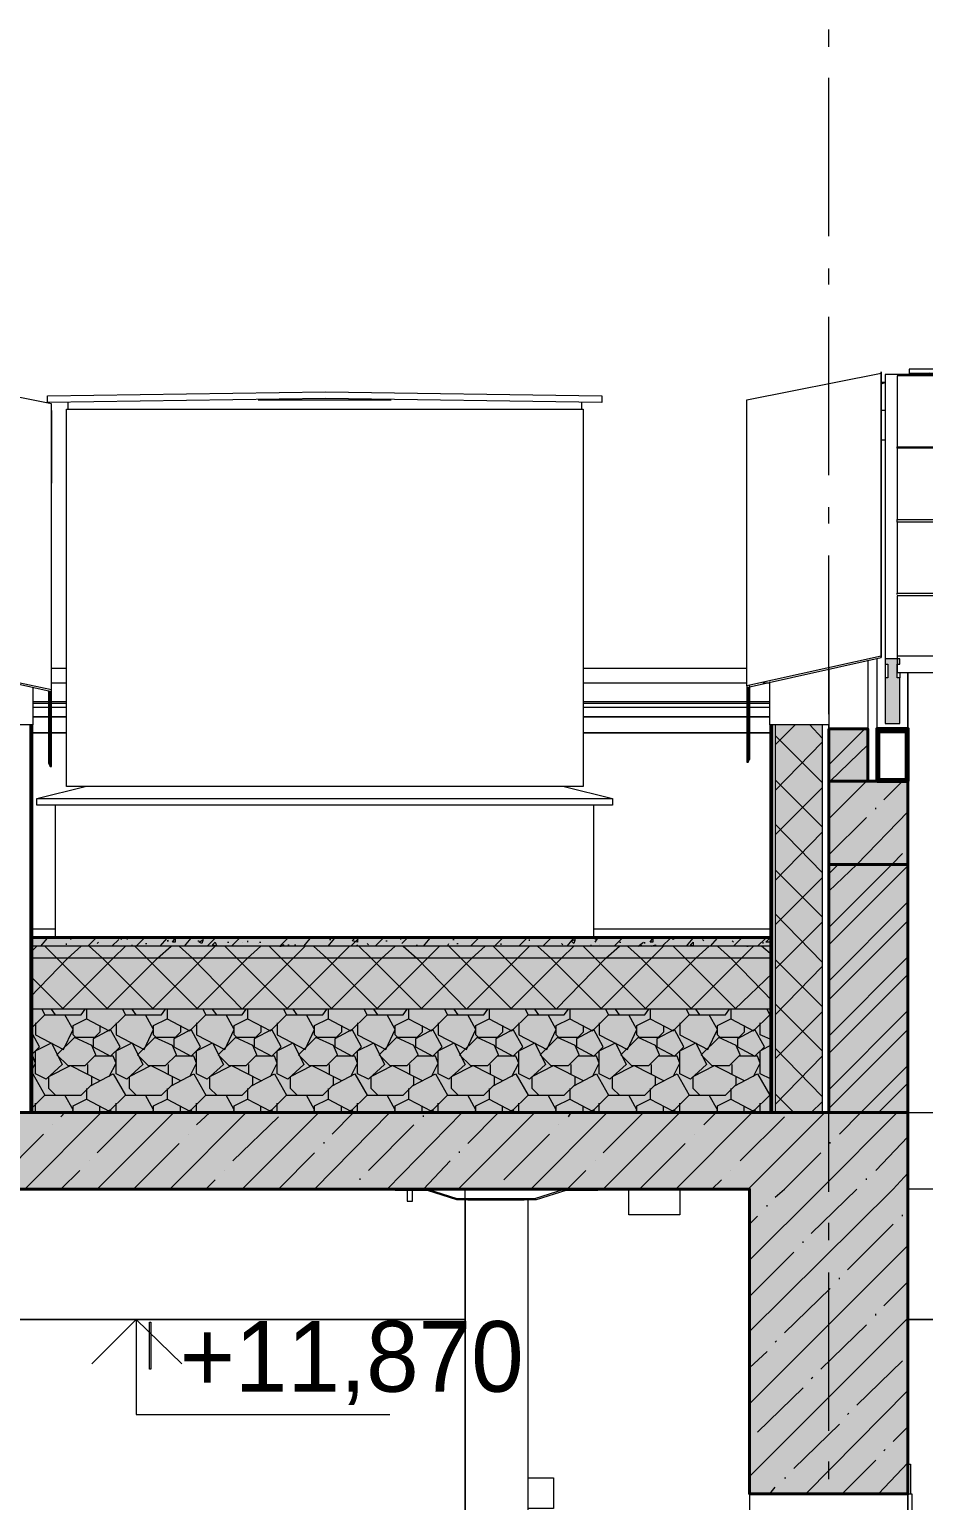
# Model space of a CAD drawing. Header units: millimetres. Extents: x -135211 to 49383, y -8033 to 228499.
# Drawn here: x -85668 to -82848, y 59952 to 64591 of the extents above; entities that cross this region are included whole.
import ezdxf

# ---------------------------------------------------------------- set-up
doc = ezdxf.new("R2010")
doc.units = ezdxf.units.MM
doc.layers.add('PDF _Геометрия', color=7, linetype='Continuous', true_color=0x1d1d1d)
doc.layers.add('PDF _Сплошная заливка', color=7, linetype='Continuous', true_color=0xffffff)
doc.layers.add('PDF _Текст', color=7, linetype='Continuous')

msp = doc.modelspace()

# ---------------------------------------------------------------- hatches: boundary and pattern name
at = {"layer": 'PDF _Сплошная заливка', "transparency": 33554559}
msp.add_hatch(color=7, dxfattribs=at).paths.add_polyline_path([(-82923, 62546.7), (-82931.5, 62546.7), (-82931.5, 62589.1), (-82923, 62589.1), (-82923, 62606), (-82969.6, 62606), (-82969.6, 62589.1), (-82961.1, 62589.1), (-82961.1, 62546.7), (-82969.6, 62546.7), (-82969.6, 62402.8), (-82923, 62402.8)])
h = msp.add_hatch(color=256, dxfattribs=at)
h.paths.add_polyline_path([(-102920, 61742.4), (-103025.8, 61746.7), (-103135.9, 61746.7), (-103135.9, 61725.5), (-103038.5, 61725.5), (-102945.4, 61721.3), (-102848.1, 61717), (-102754.9, 61712.8), (-102657.6, 61708.6), (-102564.4, 61704.3), (-90026.1, 61700.1), (-90026.1, 61725.5), (-102598.3, 61729.7), (-102810, 61738.2)])
h.paths.add_polyline_path([(-83325.1, 61700.1), (-83325.1, 61725.5), (-85666, 61725.5), (-85666, 61700.1)])
h.paths.add_polyline_path([(-78033.8, 61725.5), (-77805.2, 61725.5), (-77805.2, 61746.7), (-78093.1, 61746.7), (-78385.1, 61742.4), (-78673, 61738.2), (-78965.1, 61734), (-78965.1, 61708.6)])
h = msp.add_hatch(color=256, dxfattribs=at)
h.paths.add_polyline_path([(-102598.3, 61704.3), (-103042.8, 61725.5), (-103135.9, 61725.5), (-103135.9, 61683.2), (-103025.8, 61683.2), (-102920, 61679), (-102810, 61674.7), (-102598.3, 61666.3), (-90026.1, 61662), (-90026.1, 61700.1)])
h.paths.add_polyline_path([(-83325.1, 61662), (-83325.1, 61700.1), (-85666, 61700.1), (-85666, 61662)])
h.paths.add_polyline_path([(-78033.8, 61683.2), (-77805.2, 61683.2), (-77805.2, 61725.5), (-78033.8, 61725.5), (-78965.1, 61708.6), (-78965.1, 61666.3)])
h = msp.add_hatch(color=256, dxfattribs=at)
h.paths.add_polyline_path([(-102920, 61679), (-103025.8, 61683.2), (-103135.9, 61683.2), (-103135.9, 61522.3), (-103025.8, 61522.3), (-102920, 61518.1), (-102810, 61513.9), (-102598.3, 61505.4), (-90026.1, 61501.2), (-90026.1, 61662), (-102598.3, 61666.3), (-102810, 61674.7)])
h.paths.add_polyline_path([(-83325.1, 61501.2), (-83325.1, 61662), (-85666, 61662), (-85666, 61501.2)])
h.paths.add_polyline_path([(-78093.1, 61522.3), (-77805.2, 61522.3), (-77805.2, 61683.2), (-78033.8, 61683.2), (-78965.1, 61666.3), (-78965.1, 61509.6), (-78673, 61513.9), (-78385.1, 61518.1)])
h = msp.add_hatch(color=256, dxfattribs=at)
h.paths.add_polyline_path([(-90026.1, 61175.2), (-90026.1, 61501.2), (-102598.3, 61505.4), (-102810, 61513.9), (-102920, 61518.1), (-103025.8, 61522.3), (-103135.9, 61522.3), (-103135.9, 61175.2)])
h.paths.add_polyline_path([(-83325.1, 61175.2), (-83325.1, 61501.2), (-85666, 61501.2), (-85666, 61175.2)])
h.paths.add_polyline_path([(-78965.1, 61509.6), (-78965.1, 61175.2), (-77805.2, 61175.2), (-77805.2, 61522.3), (-78093.1, 61522.3), (-78385.1, 61518.1), (-78673, 61513.9)])
h = msp.add_hatch(color=256, dxfattribs=at)
h.paths.add_polyline_path([(-89594.3, 60933.9), (-89594.3, 61174.9), (-103546, 61174.9), (-103546, 60933.9)])
h.paths.add_polyline_path([(146.8, 60933.9), (146.8, 61174.9), (-22999.7, 61174.9), (-22999.7, 60933.9)])
h.paths.add_polyline_path([(-23351, 60933.9), (-23351, 61174.9), (-26352.2, 61174.9), (-26352.2, 60933.9)])
h.paths.add_polyline_path([(-26398.8, 60933.9), (-26398.8, 61174.9), (-44097.3, 61174.9), (-44097.3, 60933.9)])
h.paths.add_polyline_path([(-45350.3, 60933.9), (-45350.3, 61174.9), (-51128.4, 61174.9), (-51128.4, 60933.9)])
h.paths.add_polyline_path([(-77398.8, 60933.9), (-77398.8, 61174.9), (-79396.8, 61174.9), (-79396.8, 60933.9)])
h.paths.add_polyline_path([(-82897.6, 60933.9), (-82897.6, 61174.9), (-86097.8, 61174.9), (-86097.8, 60933.9)])

# ---------------------------------------------------------------- linework, layer by layer
at = {"layer": 'PDF _Геометрия', "color": 7, "lineweight": 9}
for points in [[(-83147.3, 64536.3), (-83147.3, 64591.3)], [(-83147.3, 63939.4), (-83147.3, 64438.9)], [(-83147.3, 63787), (-83147.3, 63837.8)], [(-83147.3, 63185.9), (-83147.3, 63685.4)], [(-82893.4, 63507.6), (-81022.3, 63507.6), (-81022.3, 63545.7), (-79498.4, 63545.7), (-79392.6, 63545.7), (-79392.6, 63503.4)], [(-81022.3, 63520.3), (-82893.4, 63520.3), (-82893.4, 63507.6), (-82893.4, 63503.4)], [(-85598.3, 62508.6), (-85598.3, 63410.3), (-86021.6, 63494.9), (-86021.6, 62809.2), (-86021.6, 63494.9)], [(-83405.6, 62521.3), (-83405.6, 63423), (-82982.3, 63507.6), (-82982.3, 62809.2), (-82982.3, 63507.6), (-82982.3, 62614.5)], [(-82982.3, 63511.9), (-82982.3, 63511.9)], [(-79320.7, 63482.2), (-79320.7, 63490.7), (-79320.7, 63503.4), (-80247.7, 63503.4), (-81145.1, 63503.4), (-82046.7, 63503.4), (-82923, 63503.4), (-82969.6, 63503.4), (-82969.6, 63266.4), (-82969.6, 63033.5), (-82969.6, 62800.7), (-82969.6, 62606)], [(-84946.4, 63423), (-84527.3, 63423)], [(-82969.6, 63448.4), (-82969.6, 63211.3), (-82969.6, 62978.5), (-82969.6, 62745.7), (-82969.6, 62546.7)], [(-85547.5, 63414.5), (-85547.5, 63393.3)], [(-83926.2, 63393.3), (-83926.2, 63414.5)], [(-82969.6, 63389.1), (-82982.3, 63389.1)], [(-82969.6, 63296), (-82982.3, 63296)], [(-82931.5, 63270.6), (-82931.5, 63274.8)], [(-83147.3, 63033.5), (-83147.3, 63084.3)], [(-82931.5, 63037.8), (-82931.5, 63046.2)], [(-83147.3, 62432.4), (-83147.3, 62931.9)], [(-82931.5, 62809.2), (-82931.5, 62813.4)], [(-82063.7, 62614.5), (-82931.5, 62614.5), (-82931.5, 62563.7), (-82063.7, 62563.7), (-82063.7, 62614.5), (-82063.7, 62804.9), (-82931.5, 62804.9), (-82931.5, 62614.5)], [(-83024.6, 62601.8), (-83024.6, 62385.9)], [(-82995, 62385.9), (-82995, 62606)], [(-82982.3, 62610.2), (-82982.3, 62614.5), (-82982.3, 62610.2)], [(-82982.3, 62614.5), (-82982.3, 62614.5)], [(-82961.1, 62589.1), (-82961.1, 62546.7)], [(-85551.7, 62576.4), (-85598.3, 62576.4)], [(-83405.6, 62576.4), (-83922, 62576.4)], [(-83147.3, 62576.4), (-83147.3, 62398.6), (-83147.3, 62385.9)], [(-82923, 62563.7), (-82923, 62546.7)], [(-82897.6, 62220.8), (-82897.6, 62563.7), (-82897.6, 61175.2), (-79396.8, 61175.2), (-79396.8, 62563.7), (-79396.8, 61958.3)], [(-82897.6, 62385.9), (-82897.6, 62563.7), (-82897.6, 61958.3)], [(-85657.6, 62517.1), (-85657.6, 62398.6)], [(-85606.8, 62275.8), (-85606.8, 62504.4)], [(-85602.5, 62267.3), (-85602.5, 62271.6), (-85602.5, 62504.4), (-85602.5, 62271.6)], [(-85551.7, 62529.8), (-85598.3, 62529.8)], [(-83405.6, 62529.8), (-83922, 62529.8)], [(-83397.1, 62521.3), (-83397.1, 62288.5)], [(-83333.6, 62529.8), (-83354.8, 62529.8)], [(-83333.6, 62398.6), (-83333.6, 62534)], [(-85606.8, 62470.5), (-85657.6, 62470.5)], [(-85657.6, 62466.3), (-85606.8, 62466.3)], [(-85657.6, 62453.6), (-85606.8, 62453.6)], [(-85551.7, 62470.5), (-85598.3, 62470.5)], [(-85598.3, 62466.3), (-85551.7, 62466.3)], [(-85598.3, 62453.6), (-85551.7, 62453.6)], [(-83405.6, 62470.5), (-83922, 62470.5)], [(-83922, 62466.3), (-83405.6, 62466.3)], [(-83922, 62453.6), (-83405.6, 62453.6)], [(-83333.6, 62470.5), (-83397.1, 62470.5)], [(-83397.1, 62466.3), (-83333.6, 62466.3)], [(-83397.1, 62453.6), (-83333.6, 62453.6)], [(-85666, 61175.2), (-85666, 62398.6)], [(-85661.8, 61175.2), (-85661.8, 62398.6)], [(-83329.4, 62398.6), (-83329.4, 61175.2)], [(-83325.1, 62398.6), (-83325.1, 61175.2)], [(-83316.7, 62398.6), (-83316.7, 61175.2)], [(-83168.5, 62398.6), (-83168.5, 61175.2)], [(-82990.7, 62225), (-82990.7, 62377.4)], [(-82901.8, 62377.4), (-82901.8, 62225)], [(-83147.3, 62280), (-83147.3, 62330.8)], [(-83401.3, 62284.3), (-83401.3, 62280)], [(-83981.3, 62203.9), (-83828.9, 62165.8), (-83828.9, 62144.6), (-85644.9, 62144.6), (-85644.9, 62165.8), (-85492.5, 62203.9)], [(-83147.3, 61679), (-83147.3, 62178.5)], [(-85644.9, 62165.8), (-83828.9, 62165.8)], [(-85585.6, 61729.7), (-85585.6, 62144.6)], [(-83888.1, 61729.7), (-83888.1, 62144.6)], [(-85657.6, 61755.1), (-85585.6, 61755.1)], [(-83888.1, 61755.1), (-83333.6, 61755.1)], [(-83147.3, 61526.6), (-83147.3, 61577.4)], [(-83147.3, 60925.5), (-83147.3, 61425)], [(-82880.7, 61175.2), (-82313.4, 61175.2), (-79396.8, 61175.2)], [(-84514.6, 60933.9), (-85746.5, 60933.9)], [(-83397.1, 60933.9), (-83617.2, 60933.9), (-83617.2, 60853.5), (-83778.1, 60853.5), (-83778.1, 60933.9), (-83875.4, 60933.9), (-83875.4, 60929.7), (-83972.8, 60929.7), (-83977, 60929.7), (-84070.2, 60900.1), (-84078.6, 60900.1), (-84315.7, 60900.1), (-84319.9, 60900.1), (-84413, 60929.7), (-84421.5, 60929.7), (-84514.6, 60929.7), (-84514.6, 60933.9), (-84421.5, 60933.9)], [(-84476.5, 60929.7), (-84476.5, 60895.8), (-84472.3, 60895.8), (-84468.1, 60895.8), (-84463.8, 60895.8), (-84459.6, 60895.8), (-84459.6, 60929.7)], [(-84294.5, 60904.3), (-84294.5, 60933.9), (-84421.5, 60933.9), (-84413, 60933.9), (-84319.9, 60904.3), (-84315.7, 60904.3), (-84078.6, 60904.3), (-84074.4, 60904.3), (-83981.3, 60933.9), (-83972.8, 60933.9)], [(-84294.5, 60933.9), (-84095.6, 60933.9), (-83972.8, 60933.9), (-83875.4, 60933.9)], [(-83617.2, 60933.9), (-83778.1, 60933.9)], [(-82846.8, 57056.4), (-82846.8, 59380.4), (-82846.8, 59778.3), (-82846.8, 59854.5), (-82889.1, 59854.5), (-78097.3, 59854.5), (-78097.3, 60523.3), (-82897.6, 60523.3), (-78097.3, 60523.3), (-78097.3, 60933.9)], [(-84286, 60900.1), (-84108.3, 60900.1)], [(-84095.6, 52857.2), (-84095.6, 60900.1)], [(-83147.3, 60773.1), (-83147.3, 60828.1)], [(-83147.3, 60172), (-83147.3, 60671.5)], [(-85746.5, 60523.3), (-84294.5, 60523.3), (-87596.3, 60523.3), (-87596.3, 59854.5), (-84294.5, 59854.5), (-84294.5, 57056.4), (-87579.4, 57056.4)], [(-85479.8, 60523.3), (-85179.2, 60523.3)], [(-85069.2, 60523.3), (-85390.9, 60523.3), (-85331.6, 60523.3), (-85331.6, 60222.8), (-84531.6, 60222.8)], [(-82897.6, 60523.3), (-82897.6, 59486.2), (-82897.6, 59363.5)], [(-83147.3, 60019.6), (-83147.3, 60074.6)], [(-82897.6, 59973), (-82897.6, 60066.2), (-82889.1, 60066.2), (-82889.1, 59973)], [(-83397.1, 59973), (-83397.1, 59486.2), (-83397.1, 59363.5)], [(-82897.6, 57115.7), (-82897.6, 57064.9), (-82897.6, 59973), (-82884.9, 59973), (-82884.9, 59892.6), (-82897.6, 59892.6), (-82897.6, 59968.8), (-82897.6, 57115.7), (-82897.6, 59380.4), (-82897.6, 59778.3), (-82897.6, 59846), (-82897.6, 59968.8)]]:
    msp.add_lwpolyline(points, dxfattribs=at)
for points in [[(-82982.3, 62614.5), (-82982.3, 63511.9), (-82982.3, 62614.5), (-83405.6, 62521.3), (-83405.6, 62280), (-83401.3, 62280), (-83397.1, 62288.5), (-83401.3, 62284.3), (-83401.3, 62517.1), (-82982.3, 62610.2)], [(-82969.6, 63478), (-82982.3, 63473.8), (-82969.6, 63478), (-82982.3, 63478)], [(-82931.5, 63274.8), (-82063.7, 63274.8), (-82063.7, 63499.2), (-82931.5, 63499.2)], [(-82923, 63499.2), (-82923, 63503.4)], [(-82829.9, 63507.6), (-82846.8, 63503.4), (-82829.9, 63507.6), (-82859.5, 63503.4)], [(-83862.7, 63414.5), (-84734.7, 63427.2), (-85611, 63414.5), (-85611, 63435.7), (-84734.7, 63448.4), (-83862.7, 63435.7)], [(-85598.3, 63389.1), (-85598.3, 63160.5)], [(-84027.8, 62203.9), (-85551.7, 62203.9), (-85551.7, 63393.3), (-84027.8, 63393.3), (-83922, 63393.3), (-83922, 62203.9)], [(-82931.5, 63046.2), (-82063.7, 63046.2), (-82063.7, 63270.6), (-82931.5, 63270.6)], [(-82931.5, 62813.4), (-82063.7, 62813.4), (-82063.7, 63037.8), (-82931.5, 63037.8)], [(-85598.3, 62508.6), (-86021.6, 62597.5), (-85602.5, 62504.4), (-85602.5, 62271.6), (-85606.8, 62275.8), (-85602.5, 62267.3), (-85598.3, 62267.3)], [(-83401.3, 62517.1), (-83401.3, 62284.3)], [(-85657.6, 62424), (-85606.8, 62424)], [(-85598.3, 62424), (-85551.7, 62424)], [(-83922, 62424), (-83405.6, 62424)], [(-83397.1, 62424), (-83333.6, 62424)], [(-85848, 62398.6), (-85848, 61175.2), (-85826.9, 61175.2), (-85674.5, 61175.2), (-85666, 61175.2), (-85661.8, 61175.2), (-85657.6, 61175.2), (-85657.6, 62398.6), (-85661.8, 62398.6), (-85666, 62398.6), (-85674.5, 62398.6), (-85826.9, 62398.6)], [(-85657.6, 62373.2), (-85606.8, 62373.2)], [(-85598.3, 62373.2), (-85551.7, 62373.2)], [(-83922, 62373.2), (-83405.6, 62373.2)], [(-83397.1, 62373.2), (-83333.6, 62373.2)], [(-83147.3, 61175.2), (-83147.3, 62398.6), (-83168.5, 62398.6), (-83316.7, 62398.6), (-83325.1, 62398.6), (-83329.4, 62398.6), (-83333.6, 62398.6), (-83333.6, 61175.2), (-83329.4, 61175.2), (-83325.1, 61175.2), (-83316.7, 61175.2), (-83168.5, 61175.2)], [(-85666, 61175.2), (-83325.1, 61175.2), (-83325.1, 61501.2), (-83325.1, 61662), (-83325.1, 61700.1), (-83325.1, 61725.5), (-83325.1, 61729.7), (-85666, 61729.7), (-85666, 61725.5), (-85666, 61700.1), (-85666, 61662), (-85666, 61501.2)], [(-79396.8, 61175.2), (-79396.8, 60933.9), (-82897.6, 60933.9), (-82897.6, 61175.2)], [(-84345.3, 55181.2), (-84345.3, 55604.5), (-84396.1, 55604.5), (-84396.1, 55181.2), (-84396.1, 52857.2), (-84345.3, 52857.2), (-84345.3, 55181.2), (-84345.3, 55579.1), (-84345.3, 55655.3), (-84294.5, 55655.3), (-84294.5, 55579.1), (-84294.5, 55181.2), (-84294.5, 52857.2), (-84294.5, 57056.4), (-84286, 57056.4), (-84108.3, 57056.4), (-84095.6, 57056.4), (-84108.3, 57056.4), (-84286, 57056.4), (-84294.5, 57056.4), (-84294.5, 60900.1), (-84294.5, 52857.2), (-84345.3, 52857.2)], [(-85285, 60366.7), (-85289.3, 60366.7), (-85289.3, 60514.9), (-85285, 60514.9)], [(-84015.1, 60023.8), (-84015.1, 59926.5), (-84095.6, 59926.5), (-84095.6, 60023.8)]]:
    msp.add_lwpolyline(points, close=True, dxfattribs=at)
at = {"layer": 'PDF _Геометрия', "color": 7, "lineweight": 20}
for points in [[(-82961.1, 62589.1), (-82961.1, 62546.7), (-82969.6, 62546.7), (-82969.6, 62402.8), (-82923, 62402.8), (-82923, 62546.7), (-82931.5, 62546.7), (-82931.5, 62589.1), (-82923, 62589.1), (-82923, 62606), (-82969.6, 62606), (-82969.6, 62589.1)], [(-85666, 61725.5), (-83325.1, 61725.5)]]:
    msp.add_lwpolyline(points, close=True, dxfattribs=at)
at = {"layer": 'PDF _Геометрия', "lineweight": 9}
for points in [[(-83316.7, 62335.1), (-83253.2, 62398.6)], [(-83168.5, 62216.6), (-83316.7, 62364.7)], [(-83168.5, 62356.2), (-83206.6, 62398.6)], [(-83147.3, 62271.6), (-83033.1, 62385.9)], [(-83316.7, 62191.2), (-83168.5, 62343.5)], [(-83147.3, 62216.6), (-83143.1, 62220.8), (-83024.6, 62335.1)], [(-83168.5, 62076.9), (-83316.7, 62225)], [(-83147.3, 62102.3), (-83028.8, 62220.8), (-83024.6, 62220.8)], [(-82973.8, 62161.5), (-82914.5, 62220.8)], [(-83316.7, 62051.5), (-83168.5, 62199.6)], [(-83147.3, 61873.7), (-83058.5, 61958.3), (-82897.6, 62123.4)], [(-82999.2, 62131.9), (-82999.2, 62136.1)], [(-83168.5, 61932.9), (-83316.7, 62085.3)], [(-83147.3, 61988), (-83028.8, 62106.5)], [(-83316.7, 61907.5), (-83168.5, 62059.9)], [(-83147.3, 61759.4), (-82948.4, 61958.3), (-82914.5, 61992.2)], [(-83168.5, 61793.2), (-83316.7, 61941.4)], [(-83147.3, 61928.7), (-83117.7, 61958.3)], [(-83147.3, 61704.3), (-82897.6, 61954.1)], [(-83316.7, 61767.8), (-83168.5, 61916)], [(-83168.5, 61649.3), (-83316.7, 61801.7)], [(-83147.3, 61590.1), (-82897.6, 61839.8)], [(-83316.7, 61628.2), (-83168.5, 61776.3)], [(-83147.3, 61530.8), (-82897.6, 61780.5)], [(-85632.2, 61700.1), (-85611, 61725.5)], [(-85551.7, 61704.3), (-85551.7, 61708.6)], [(-85539, 61721.3), (-85534.8, 61725.5)], [(-85484, 61700.1), (-85458.6, 61725.5)], [(-85454.4, 61708.6), (-85450.1, 61712.8)], [(-85407.8, 61700.1), (-85386.6, 61721.3)], [(-85382.4, 61725.5), (-85378.2, 61721.3), (-85378.2, 61725.5)], [(-85361.2, 61721.3), (-85357, 61725.5)], [(-85331.6, 61700.1), (-85306.2, 61725.5)], [(-85323.1, 61725.5), (-85323.1, 61725.5)], [(-85302, 61708.6), (-85297.7, 61708.6)], [(-85255.4, 61700.1), (-85234.2, 61725.5)], [(-85230, 61721.3), (-85230, 61721.3)], [(-85179.2, 61700.1), (-85158.1, 61725.5)], [(-85136.9, 61717), (-85132.7, 61717)], [(-85107.3, 61700.1), (-85081.9, 61725.5)], [(-85043.8, 61712.8), (-85039.5, 61712.8)], [(-85031.1, 61700.1), (-85005.7, 61725.5)], [(-84997.2, 61712.8), (-84997.2, 61712.8)], [(-84980.3, 61717), (-84980.3, 61712.8)], [(-84946.4, 61708.6), (-84946.4, 61708.6)], [(-84942.2, 61712.8), (-84937.9, 61712.8)], [(-84866, 61700.1), (-84866, 61704.3), (-84878.7, 61700.1), (-84853.3, 61725.5)], [(-84802.5, 61700.1), (-84781.3, 61725.5)], [(-84726.3, 61700.1), (-84705.1, 61725.5)], [(-84722, 61721.3), (-84717.8, 61721.3)], [(-84654.3, 61700.1), (-84628.9, 61725.5)], [(-84633.2, 61725.5), (-84633.2, 61712.8), (-84650.1, 61717), (-84641.6, 61725.5)], [(-84603.5, 61708.6), (-84599.3, 61704.3)], [(-84578.1, 61700.1), (-84552.7, 61725.5)], [(-84544.3, 61717), (-84540, 61717)], [(-84497.7, 61725.5), (-84497.7, 61721.3)], [(-84493.5, 61708.6), (-84476.5, 61725.5)], [(-84425.7, 61700.1), (-84404.6, 61725.5)], [(-84349.5, 61700.1), (-84345.3, 61708.6)], [(-84332.6, 61721.3), (-84328.4, 61721.3)], [(-84319.9, 61708.6), (-84315.7, 61708.6)], [(-84277.6, 61700.1), (-84252.2, 61725.5)], [(-84273.3, 61717), (-84273.3, 61717)], [(-84209.8, 61725.5), (-84209.8, 61725.5)], [(-84209.8, 61725.5), (-84205.6, 61725.5)], [(-84205.6, 61725.5), (-84205.6, 61725.5)], [(-84201.4, 61700.1), (-84176, 61725.5)], [(-84180.2, 61704.3), (-84180.2, 61708.6)], [(-84125.2, 61700.1), (-84099.8, 61725.5)], [(-84091.3, 61717), (-84091.3, 61721.3)], [(-84049, 61700.1), (-84023.6, 61725.5)], [(-83989.7, 61708.6), (-83985.5, 61704.3)], [(-83972.8, 61700.1), (-83951.6, 61725.5)], [(-83883.9, 61712.8), (-83875.4, 61725.5)], [(-83883.9, 61725.5), (-83883.9, 61721.3)], [(-83824.6, 61700.1), (-83799.2, 61725.5)], [(-83807.7, 61712.8), (-83803.5, 61712.8)], [(-83748.4, 61700.1), (-83731.5, 61712.8)], [(-83727.3, 61708.6), (-83727.3, 61712.8)], [(-83672.2, 61700.1), (-83646.8, 61725.5)], [(-83642.6, 61725.5), (-83638.4, 61721.3), (-83634.1, 61725.5)], [(-83634.1, 61721.3), (-83634.1, 61721.3)], [(-83596.1, 61700.1), (-83574.9, 61725.5)], [(-83545.3, 61721.3), (-83541, 61717)], [(-83519.9, 61700.1), (-83498.7, 61725.5)], [(-83452.1, 61717), (-83447.9, 61712.8)], [(-83447.9, 61700.1), (-83422.5, 61725.5)], [(-83371.7, 61700.1), (-83346.3, 61725.5)], [(-83354.8, 61712.8), (-83354.8, 61708.6)], [(-83329.4, 61725.5), (-83329.4, 61712.8), (-83346.3, 61712.8), (-83333.6, 61725.5)], [(-85666, 61679), (-85644.9, 61700.1)], [(-85666, 61539.3), (-85547.5, 61662), (-85505.2, 61700.1)], [(-85420.5, 61501.2), (-85581.4, 61662), (-85619.5, 61700.1)], [(-85564.4, 61501.2), (-85403.6, 61662), (-85365.5, 61700.1)], [(-85276.6, 61501.2), (-85437.4, 61662), (-85479.8, 61700.1)], [(-85424.7, 61501.2), (-85263.9, 61662), (-85221.6, 61700.1)], [(-85344.3, 61700.1), (-85344.3, 61704.3)], [(-85335.8, 61700.1), (-85335.8, 61700.1)], [(-85136.9, 61501.2), (-85297.7, 61662), (-85335.8, 61700.1)], [(-85280.8, 61501.2), (-85120, 61662), (-85081.9, 61700.1)], [(-85196.2, 61700.1), (-85153.8, 61662), (-84997.2, 61501.2), (-84836.3, 61662), (-84798.2, 61700.1)], [(-85141.1, 61501.2), (-84980.3, 61662), (-84937.9, 61700.1)], [(-85090.3, 61700.1), (-85086.1, 61704.3)], [(-84853.3, 61501.2), (-85014.1, 61662), (-85052.2, 61700.1)], [(-84954.9, 61700.1), (-84954.9, 61700.1)], [(-84954.9, 61700.1), (-84954.9, 61700.1)], [(-84713.6, 61501.2), (-84874.4, 61662), (-84912.5, 61700.1)], [(-84878.7, 61700.1), (-84874.4, 61700.1)], [(-84857.5, 61501.2), (-84696.7, 61662), (-84658.6, 61700.1)], [(-84853.3, 61704.3), (-84849, 61704.3)], [(-84832.1, 61704.3), (-84827.9, 61704.3)], [(-84569.7, 61501.2), (-84730.5, 61662), (-84772.8, 61700.1)], [(-84755.9, 61700.1), (-84755.9, 61700.1)], [(-84717.8, 61501.2), (-84557, 61662), (-84514.6, 61700.1)], [(-84637.4, 61700.1), (-84633.2, 61704.3)], [(-84430, 61501.2), (-84590.8, 61662), (-84628.9, 61700.1)], [(-84573.9, 61501.2), (-84413, 61662), (-84374.9, 61700.1)], [(-84489.2, 61700.1), (-84446.9, 61662), (-84290.3, 61501.2), (-84129.4, 61662), (-84091.3, 61700.1)], [(-84434.2, 61501.2), (-84273.3, 61662), (-84231, 61700.1)], [(-84146.4, 61501.2), (-84307.2, 61662), (-84345.3, 61700.1)], [(-84205.6, 61700.1), (-84167.5, 61662), (-84006.7, 61501.2), (-83850, 61662), (-83807.7, 61700.1)], [(-84150.6, 61501.2), (-83989.7, 61662), (-83951.6, 61700.1)], [(-83862.7, 61501.2), (-84023.6, 61662), (-84065.9, 61700.1)], [(-83723, 61501.2), (-83883.9, 61662), (-83922, 61700.1)], [(-83896.6, 61700.1), (-83896.6, 61704.3)], [(-83871.2, 61704.3), (-83871.2, 61704.3)], [(-83867, 61501.2), (-83706.1, 61662), (-83668, 61700.1)], [(-83579.1, 61501.2), (-83740, 61662), (-83782.3, 61700.1)], [(-83740, 61704.3), (-83735.7, 61700.1)], [(-83727.3, 61501.2), (-83566.4, 61662), (-83524.1, 61700.1)], [(-83706.1, 61700.1), (-83693.4, 61704.3), (-83693.4, 61700.1)], [(-83706.1, 61700.1), (-83706.1, 61700.1)], [(-83439.4, 61501.2), (-83600.3, 61662), (-83638.4, 61700.1)], [(-83583.4, 61501.2), (-83422.5, 61662), (-83384.4, 61700.1)], [(-83325.1, 61526.6), (-83456.4, 61662), (-83498.7, 61700.1)], [(-83447.9, 61700.1), (-83447.9, 61700.1)], [(-83447.9, 61700.1), (-83447.9, 61700.1)], [(-83405.6, 61700.1), (-83401.3, 61700.1)], [(-83363.2, 61700.1), (-83363.2, 61700.1)], [(-83325.1, 61670.5), (-83359, 61700.1)], [(-83147.3, 61416.5), (-82897.6, 61666.3)], [(-83443.7, 61501.2), (-83325.1, 61615.5)], [(-83168.5, 61509.6), (-83316.7, 61657.8)], [(-83316.7, 61484.2), (-83168.5, 61636.6)], [(-85560.2, 61501.2), (-85666, 61607)], [(-83147.3, 61361.5), (-82897.6, 61611.2)], [(-85666, 61298), (-85649.1, 61331.8), (-85657.6, 61353), (-85666, 61353), (-85636.4, 61382.6), (-85666, 61437.7), (-85619.5, 61484.2), (-85505.2, 61484.2), (-85492.5, 61501.2)], [(-85649.1, 61458.8), (-85649.1, 61420.7), (-85560.2, 61374.2), (-85530.6, 61437.7), (-85556, 61484.2)], [(-85619.5, 61484.2), (-85627.9, 61501.2)], [(-85585.6, 61484.2), (-85598.3, 61501.2)], [(-85488.2, 61501.2), (-85488.2, 61471.5), (-85416.3, 61433.4), (-85365.5, 61484.2), (-85251.2, 61484.2), (-85238.5, 61501.2)], [(-85395.1, 61458.8), (-85395.1, 61420.7), (-85306.2, 61374.2), (-85276.6, 61437.7), (-85302, 61484.2)], [(-85365.5, 61484.2), (-85373.9, 61501.2)], [(-85331.6, 61484.2), (-85344.3, 61501.2)], [(-85234.2, 61501.2), (-85234.2, 61471.5), (-85162.3, 61433.4), (-85111.5, 61484.2), (-84997.2, 61484.2), (-84984.5, 61501.2)], [(-85141.1, 61458.8), (-85141.1, 61420.7), (-85052.2, 61374.2), (-85022.6, 61437.7), (-85048, 61484.2)], [(-85111.5, 61484.2), (-85120, 61501.2)], [(-85077.6, 61484.2), (-85090.3, 61501.2)], [(-84980.3, 61501.2), (-84980.3, 61471.5), (-84908.3, 61433.4), (-84857.5, 61484.2), (-84743.2, 61484.2), (-84730.5, 61501.2)], [(-84887.1, 61458.8), (-84887.1, 61420.7), (-84798.2, 61374.2), (-84768.6, 61437.7), (-84794, 61484.2)], [(-84857.5, 61484.2), (-84866, 61501.2)], [(-84823.6, 61484.2), (-84836.3, 61501.2)], [(-84726.3, 61501.2), (-84726.3, 61471.5), (-84654.3, 61433.4), (-84603.5, 61484.2), (-84489.2, 61484.2), (-84476.5, 61501.2)], [(-84633.2, 61458.8), (-84633.2, 61420.7), (-84544.3, 61374.2), (-84514.6, 61437.7), (-84540, 61484.2)], [(-84603.5, 61484.2), (-84612, 61501.2)], [(-84569.7, 61484.2), (-84582.4, 61501.2)], [(-84472.3, 61501.2), (-84472.3, 61471.5), (-84400.3, 61433.4), (-84349.5, 61484.2), (-84235.2, 61484.2), (-84222.5, 61501.2)], [(-84379.2, 61458.8), (-84379.2, 61420.7), (-84290.3, 61374.2), (-84260.6, 61437.7), (-84286, 61484.2)], [(-84349.5, 61484.2), (-84358, 61501.2)], [(-84315.7, 61484.2), (-84328.4, 61501.2)], [(-84218.3, 61501.2), (-84218.3, 61471.5), (-84146.4, 61433.4), (-84095.6, 61484.2), (-83981.3, 61484.2), (-83968.6, 61501.2)], [(-84125.2, 61458.8), (-84125.2, 61420.7), (-84036.3, 61374.2), (-84006.7, 61437.7), (-84032.1, 61484.2)], [(-84095.6, 61484.2), (-84104, 61501.2)], [(-84061.7, 61484.2), (-84074.4, 61501.2)], [(-83964.3, 61501.2), (-83964.3, 61471.5), (-83892.4, 61433.4), (-83841.6, 61484.2), (-83727.3, 61484.2), (-83714.6, 61501.2)], [(-83871.2, 61458.8), (-83871.2, 61420.7), (-83782.3, 61374.2), (-83752.7, 61437.7), (-83778.1, 61484.2)], [(-83841.6, 61484.2), (-83850, 61501.2)], [(-83807.7, 61484.2), (-83820.4, 61501.2)], [(-83710.3, 61501.2), (-83710.3, 61471.5), (-83638.4, 61433.4), (-83587.6, 61484.2), (-83473.3, 61484.2), (-83460.6, 61501.2)], [(-83617.2, 61458.8), (-83617.2, 61420.7), (-83528.3, 61374.2), (-83498.7, 61437.7), (-83524.1, 61484.2)], [(-83587.6, 61484.2), (-83596.1, 61501.2)], [(-83553.7, 61484.2), (-83566.4, 61501.2)], [(-83456.4, 61501.2), (-83456.4, 61471.5), (-83384.4, 61433.4), (-83333.6, 61484.2), (-83325.1, 61484.2)], [(-83333.6, 61484.2), (-83342.1, 61501.2)], [(-83168.5, 61369.9), (-83316.7, 61518.1)], [(-83316.7, 61344.5), (-83168.5, 61492.7)], [(-83147.3, 61247.2), (-82897.6, 61496.9)], [(-85666, 61437.7), (-85666, 61437.7)], [(-85445.9, 61450.4), (-85445.9, 61429.2), (-85462.8, 61412.3), (-85522.1, 61412.3), (-85530.6, 61420.7), (-85530.6, 61450.4), (-85488.2, 61471.5)], [(-85191.9, 61450.4), (-85191.9, 61429.2), (-85208.9, 61412.3), (-85268.1, 61412.3), (-85276.6, 61420.7), (-85276.6, 61450.4), (-85234.2, 61471.5)], [(-84937.9, 61450.4), (-84937.9, 61429.2), (-84954.9, 61412.3), (-85014.1, 61412.3), (-85022.6, 61420.7), (-85022.6, 61450.4), (-84980.3, 61471.5)], [(-84684, 61450.4), (-84684, 61429.2), (-84700.9, 61412.3), (-84760.1, 61412.3), (-84768.6, 61420.7), (-84768.6, 61450.4), (-84726.3, 61471.5)], [(-84430, 61450.4), (-84430, 61429.2), (-84446.9, 61412.3), (-84506.2, 61412.3), (-84514.6, 61420.7), (-84514.6, 61450.4), (-84472.3, 61471.5)], [(-84176, 61450.4), (-84176, 61429.2), (-84192.9, 61412.3), (-84252.2, 61412.3), (-84260.6, 61420.7), (-84260.6, 61450.4), (-84218.3, 61471.5)], [(-83922, 61450.4), (-83922, 61429.2), (-83938.9, 61412.3), (-83998.2, 61412.3), (-84006.7, 61420.7), (-84006.7, 61450.4), (-83964.3, 61471.5)], [(-83668, 61450.4), (-83668, 61429.2), (-83684.9, 61412.3), (-83744.2, 61412.3), (-83752.7, 61420.7), (-83752.7, 61450.4), (-83710.3, 61471.5)], [(-83414, 61450.4), (-83414, 61429.2), (-83431, 61412.3), (-83490.2, 61412.3), (-83498.7, 61420.7), (-83498.7, 61450.4), (-83456.4, 61471.5)], [(-83325.1, 61403.8), (-83363.2, 61420.7), (-83363.2, 61458.8)], [(-83147.3, 61187.9), (-82897.6, 61437.7)], [(-83325.1, 61281), (-83329.4, 61281), (-83363.2, 61298), (-83363.2, 61369.9), (-83325.1, 61391.1)], [(-85666, 61353), (-85666, 61353)], [(-85416.3, 61289.5), (-85395.1, 61331.8), (-85403.6, 61353), (-85462.8, 61353)], [(-85162.3, 61289.5), (-85141.1, 61331.8), (-85149.6, 61353), (-85208.9, 61353)], [(-84908.3, 61289.5), (-84887.1, 61331.8), (-84895.6, 61353), (-84954.9, 61353)], [(-84654.3, 61289.5), (-84633.2, 61331.8), (-84641.6, 61353), (-84700.9, 61353)], [(-84400.3, 61289.5), (-84379.2, 61331.8), (-84387.6, 61353), (-84446.9, 61353)], [(-84146.4, 61289.5), (-84125.2, 61331.8), (-84133.7, 61353), (-84192.9, 61353)], [(-83892.4, 61289.5), (-83871.2, 61331.8), (-83879.7, 61353), (-83938.9, 61353)], [(-83638.4, 61289.5), (-83617.2, 61331.8), (-83625.7, 61353), (-83684.9, 61353)], [(-83384.4, 61289.5), (-83363.2, 61331.8), (-83371.7, 61353), (-83431, 61353)], [(-83168.5, 61226), (-83316.7, 61378.4)], [(-83316.7, 61200.6), (-83168.5, 61353)], [(-85666, 61293.7), (-85657.6, 61298), (-85619.5, 61230.2)], [(-85661.8, 61175.2), (-85666, 61183.7), (-85619.5, 61230.2), (-85505.2, 61230.2), (-85471.3, 61264.1), (-85471.3, 61289.5)], [(-85585.6, 61230.2), (-85606.8, 61251.4), (-85606.8, 61289.5), (-85539, 61323.4), (-85445.9, 61276.8)], [(-85488.2, 61251.4), (-85488.2, 61217.5), (-85416.3, 61179.4), (-85365.5, 61230.2), (-85251.2, 61230.2), (-85217.3, 61264.1), (-85217.3, 61289.5)], [(-85484, 61298), (-85484, 61327.6)], [(-85475.5, 61259.9), (-85403.6, 61298), (-85365.5, 61230.2)], [(-85331.6, 61230.2), (-85352.8, 61251.4), (-85352.8, 61289.5), (-85285, 61323.4), (-85191.9, 61276.8)], [(-85234.2, 61251.4), (-85234.2, 61217.5), (-85162.3, 61179.4), (-85111.5, 61230.2), (-84997.2, 61230.2), (-84963.3, 61264.1), (-84963.3, 61289.5)], [(-85230, 61298), (-85230, 61327.6)], [(-85221.6, 61259.9), (-85149.6, 61298), (-85111.5, 61230.2)], [(-85077.6, 61230.2), (-85098.8, 61251.4), (-85098.8, 61289.5), (-85031.1, 61323.4), (-84937.9, 61276.8)], [(-84980.3, 61251.4), (-84980.3, 61217.5), (-84908.3, 61179.4), (-84857.5, 61230.2), (-84743.2, 61230.2), (-84709.3, 61264.1), (-84709.3, 61289.5)], [(-84976, 61298), (-84976, 61327.6)], [(-84967.6, 61259.9), (-84895.6, 61298), (-84857.5, 61230.2)], [(-84823.6, 61230.2), (-84844.8, 61251.4), (-84844.8, 61289.5), (-84777.1, 61323.4), (-84684, 61276.8)], [(-84726.3, 61251.4), (-84726.3, 61217.5), (-84654.3, 61179.4), (-84603.5, 61230.2), (-84489.2, 61230.2), (-84455.4, 61264.1), (-84455.4, 61289.5)], [(-84722, 61298), (-84722, 61327.6)], [(-84713.6, 61259.9), (-84641.6, 61298), (-84603.5, 61230.2)], [(-84569.7, 61230.2), (-84590.8, 61251.4), (-84590.8, 61289.5), (-84523.1, 61323.4), (-84430, 61276.8)], [(-84472.3, 61251.4), (-84472.3, 61217.5), (-84400.3, 61179.4), (-84349.5, 61230.2), (-84235.2, 61230.2), (-84201.4, 61264.1), (-84201.4, 61289.5)], [(-84468.1, 61298), (-84468.1, 61327.6)], [(-84459.6, 61259.9), (-84387.6, 61298), (-84349.5, 61230.2)], [(-84315.7, 61230.2), (-84336.8, 61251.4), (-84336.8, 61289.5), (-84269.1, 61323.4), (-84176, 61276.8)], [(-84218.3, 61251.4), (-84218.3, 61217.5), (-84146.4, 61179.4), (-84095.6, 61230.2), (-83981.3, 61230.2), (-83947.4, 61264.1), (-83947.4, 61289.5)], [(-84214.1, 61298), (-84214.1, 61327.6)], [(-84205.6, 61259.9), (-84133.7, 61298), (-84095.6, 61230.2)], [(-84061.7, 61230.2), (-84082.9, 61251.4), (-84082.9, 61289.5), (-84015.1, 61323.4), (-83922, 61276.8)], [(-83964.3, 61251.4), (-83964.3, 61217.5), (-83892.4, 61179.4), (-83841.6, 61230.2), (-83727.3, 61230.2), (-83693.4, 61264.1), (-83693.4, 61289.5)], [(-83960.1, 61298), (-83960.1, 61327.6)], [(-83951.6, 61259.9), (-83879.7, 61298), (-83841.6, 61230.2)], [(-83807.7, 61230.2), (-83828.9, 61251.4), (-83828.9, 61289.5), (-83761.1, 61323.4), (-83668, 61276.8)], [(-83710.3, 61251.4), (-83710.3, 61217.5), (-83638.4, 61179.4), (-83587.6, 61230.2), (-83473.3, 61230.2), (-83439.4, 61264.1), (-83439.4, 61289.5)], [(-83706.1, 61298), (-83706.1, 61327.6)], [(-83697.6, 61259.9), (-83625.7, 61298), (-83587.6, 61230.2)], [(-83553.7, 61230.2), (-83574.9, 61251.4), (-83574.9, 61289.5), (-83507.2, 61323.4), (-83414, 61276.8)], [(-83452.1, 61298), (-83452.1, 61327.6)], [(-83443.7, 61259.9), (-83371.7, 61298), (-83333.6, 61230.2)], [(-83113.5, 61107.5), (-83045.8, 61175.2), (-82897.6, 61323.4)], [(-83456.4, 61251.4), (-83456.4, 61217.5), (-83384.4, 61179.4), (-83333.6, 61230.2), (-83325.1, 61230.2)], [(-82990.7, 61175.2), (-82897.6, 61268.3)], [(-85649.1, 61175.2), (-85649.1, 61204.8)], [(-85534.8, 61175.2), (-85530.6, 61183.7), (-85556, 61230.2)], [(-85530.6, 61175.2), (-85530.6, 61196.4), (-85488.2, 61217.5)], [(-85445.9, 61175.2), (-85445.9, 61196.4)], [(-85395.1, 61175.2), (-85395.1, 61204.8)], [(-85280.8, 61175.2), (-85276.6, 61183.7), (-85302, 61230.2)], [(-85276.6, 61175.2), (-85276.6, 61196.4), (-85234.2, 61217.5)], [(-85191.9, 61175.2), (-85191.9, 61196.4)], [(-85141.1, 61175.2), (-85141.1, 61204.8)], [(-85026.8, 61175.2), (-85022.6, 61183.7), (-85048, 61230.2)], [(-85022.6, 61175.2), (-85022.6, 61196.4), (-84980.3, 61217.5)], [(-84937.9, 61175.2), (-84937.9, 61196.4)], [(-84887.1, 61175.2), (-84887.1, 61204.8)], [(-84772.8, 61175.2), (-84768.6, 61183.7), (-84794, 61230.2)], [(-84768.6, 61175.2), (-84768.6, 61196.4), (-84726.3, 61217.5)], [(-84684, 61175.2), (-84684, 61196.4)], [(-84633.2, 61175.2), (-84633.2, 61204.8)], [(-84518.9, 61175.2), (-84514.6, 61183.7), (-84540, 61230.2)], [(-84514.6, 61175.2), (-84514.6, 61196.4), (-84472.3, 61217.5)], [(-84430, 61175.2), (-84430, 61196.4)], [(-84379.2, 61175.2), (-84379.2, 61204.8)], [(-84264.9, 61175.2), (-84260.6, 61183.7), (-84286, 61230.2)], [(-84260.6, 61175.2), (-84260.6, 61196.4), (-84218.3, 61217.5)], [(-84176, 61175.2), (-84176, 61196.4)], [(-84125.2, 61175.2), (-84125.2, 61204.8)], [(-84010.9, 61175.2), (-84006.7, 61183.7), (-84032.1, 61230.2)], [(-84006.7, 61175.2), (-84006.7, 61196.4), (-83964.3, 61217.5)], [(-83922, 61175.2), (-83922, 61196.4)], [(-83871.2, 61175.2), (-83871.2, 61204.8)], [(-83858.5, 60933.9), (-83617.2, 61175.2), (-83617.2, 61204.8)], [(-83756.9, 61175.2), (-83752.7, 61183.7), (-83778.1, 61230.2)], [(-83752.7, 61175.2), (-83752.7, 61196.4), (-83710.3, 61217.5)], [(-83668, 61175.2), (-83668, 61196.4)], [(-83541, 61137.1), (-83502.9, 61175.2), (-83498.7, 61183.7), (-83524.1, 61230.2)], [(-83498.7, 61175.2), (-83498.7, 61196.4), (-83456.4, 61217.5)], [(-83414, 61175.2), (-83414, 61196.4)], [(-83363.2, 61175.2), (-83363.2, 61204.8)], [(-83257.4, 61175.2), (-83316.7, 61234.5)], [(-83202.4, 61175.2), (-83168.5, 61209.1)], [(-85683, 60933.9), (-85441.7, 61175.2)], [(-85666, 61183.7), (-85666, 61183.7)], [(-85568.7, 61162.5), (-85556, 61175.2)], [(-85454.4, 60933.9), (-85213.1, 61175.2)], [(-85454.4, 61048.2), (-85327.4, 61175.2)], [(-85445.9, 61175.2), (-85445.9, 61175.2)], [(-85407.8, 61175.2), (-85412, 61183.7), (-85429, 61175.2)], [(-85225.8, 60933.9), (-84984.5, 61175.2)], [(-85191.9, 61175.2), (-85191.9, 61175.2)], [(-85153.8, 61175.2), (-85158.1, 61183.7), (-85175, 61175.2)], [(-85141.1, 61137.1), (-85098.8, 61175.2)], [(-85026.8, 61022.8), (-84882.9, 61162.5)], [(-84997.2, 60933.9), (-84755.9, 61175.2)], [(-84937.9, 61175.2), (-84937.9, 61175.2)], [(-84899.8, 61175.2), (-84904.1, 61183.7), (-84921, 61175.2)], [(-84768.6, 60933.9), (-84531.6, 61175.2)], [(-84713.6, 61107.5), (-84645.9, 61175.2), (-84650.1, 61183.7), (-84667, 61175.2)], [(-84684, 61175.2), (-84684, 61175.2)], [(-84540, 60933.9), (-84303, 61175.2)], [(-84430, 61175.2), (-84430, 61175.2)], [(-84425.7, 61162.5), (-84425.7, 61166.7)], [(-84391.9, 61175.2), (-84396.1, 61183.7), (-84413, 61175.2)], [(-84315.7, 60933.9), (-84074.4, 61175.2)], [(-84286, 61077.9), (-84188.7, 61175.2)], [(-84176, 61175.2), (-84176, 61175.2)], [(-84137.9, 61175.2), (-84142.1, 61183.7), (-84159.1, 61175.2)], [(-84087.1, 60933.9), (-83845.8, 61175.2)], [(-83968.6, 61162.5), (-83960.1, 61175.2)], [(-83922, 61175.2), (-83922, 61175.2)], [(-83883.9, 61175.2), (-83888.1, 61183.7), (-83905.1, 61175.2)], [(-83858.5, 61048.2), (-83731.5, 61175.2)], [(-83668, 61175.2), (-83668, 61175.2)], [(-83629.9, 61175.2), (-83634.1, 61183.7), (-83651.1, 61175.2)], [(-83629.9, 60933.9), (-83388.6, 61175.2)], [(-83426.7, 61022.8), (-83287, 61162.5)], [(-83414, 61175.2), (-83414, 61175.2)], [(-83401.3, 60933.9), (-83160, 61175.2)], [(-83375.9, 61175.2), (-83380.2, 61183.7), (-83397.1, 61175.2)], [(-83397.1, 60709.6), (-83172.7, 60933.9), (-82931.5, 61175.2)], [(-85767.6, 60963.6), (-85623.7, 61107.5)], [(-85594.1, 61137.1), (-85594.1, 61137.1)], [(-85166.5, 61107.5), (-85166.5, 61107.5)], [(-84599.3, 60993.2), (-84455.4, 61137.1)], [(-84171.7, 60963.6), (-84027.8, 61107.5)], [(-83998.2, 61137.1), (-83998.2, 61137.1)], [(-83570.7, 61107.5), (-83570.7, 61107.5)], [(-85340.1, 60933.9), (-85196.2, 61077.9)], [(-84739, 61077.9), (-84739, 61082.1)], [(-83744.2, 60933.9), (-83600.3, 61077.9)], [(-83143.1, 61077.9), (-83143.1, 61082.1)], [(-82999.2, 60993.2), (-82897.6, 61099)], [(-85479.8, 61022.8), (-85479.8, 61022.8)], [(-84882.9, 60933.9), (-84768.6, 61048.2)], [(-84425.7, 60933.9), (-84341.1, 61022.8)], [(-84311.4, 61048.2), (-84311.4, 61052.5)], [(-83883.9, 61022.8), (-83883.9, 61022.8)], [(-83316.7, 60908.5), (-83287, 60933.9), (-83172.7, 61048.2)], [(-85568.7, 60933.9), (-85509.4, 60993.2)], [(-85111.5, 60933.9), (-85081.9, 60963.6)], [(-85052.2, 60993.2), (-85052.2, 60993.2)], [(-84624.7, 60963.6), (-84624.7, 60967.8)], [(-83972.8, 60933.9), (-83913.5, 60993.2)], [(-83515.6, 60933.9), (-83486, 60963.6)], [(-83456.4, 60993.2), (-83456.4, 60993.2)], [(-83397.1, 60485.2), (-82944.2, 60933.9), (-82897.6, 60984.7)], [(-83028.8, 60963.6), (-83028.8, 60967.8)], [(-84654.3, 60933.9), (-84654.3, 60933.9)], [(-84197.1, 60933.9), (-84197.1, 60938.2)], [(-83202.4, 60794.2), (-83058.5, 60933.9)], [(-83058.5, 60933.9), (-83058.5, 60933.9)], [(-83342.1, 60878.9), (-83342.1, 60883.1)], [(-83397.1, 60823.9), (-83371.7, 60849.3)], [(-83088.1, 60679.9), (-82944.2, 60823.9)], [(-82914.5, 60849.3), (-82914.5, 60853.5)], [(-83397.1, 60256.6), (-82897.6, 60756.1)], [(-83397.1, 60595.3), (-83257.4, 60735)], [(-83227.8, 60764.6), (-83227.8, 60768.8)], [(-83113.5, 60650.3), (-83113.5, 60654.5)], [(-82973.8, 60565.7), (-82897.6, 60641.8)], [(-83287, 60481), (-83143.1, 60620.7)], [(-83397.1, 60028.1), (-82897.6, 60527.6)], [(-83172.7, 60366.7), (-83028.8, 60506.4)], [(-82999.2, 60536), (-82999.2, 60540.3)], [(-83316.7, 60451.4), (-83312.4, 60455.6)], [(-83397.1, 60370.9), (-83342.1, 60421.7)], [(-83058.5, 60252.4), (-82914.5, 60392.1)], [(-83202.4, 60337.1), (-83198.1, 60341.3)], [(-83371.7, 60167.7), (-83227.8, 60307.4)], [(-83219.3, 59973), (-82897.6, 60299)], [(-83088.1, 60222.8), (-83083.9, 60227)], [(-83257.4, 60053.5), (-83113.5, 60193.1)], [(-82944.2, 60138.1), (-82897.6, 60184.7)], [(-82973.8, 60108.5), (-82969.6, 60112.7)], [(-83105, 59973), (-82999.2, 60078.9)], [(-82990.7, 59973), (-82897.6, 60070.4)], [(-83333.6, 59973), (-83316.7, 59994.2)], [(-83287, 60023.8), (-83282.8, 60023.8)]]:
    msp.add_lwpolyline(points, dxfattribs=at)
at = {"layer": 'PDF _Геометрия', "color": 7, "lineweight": 40}
for points in [[(-83147.3, 62385.9), (-83147.3, 62220.8), (-83024.6, 62220.8), (-83024.6, 62385.9)], [(-82897.6, 61958.3), (-82897.6, 62220.8), (-83147.3, 62220.8), (-83147.3, 61958.3)], [(-83147.3, 61958.3), (-83147.3, 61175.2), (-82897.6, 61175.2), (-82897.6, 61958.3)], [(-82897.6, 60933.9), (-82897.6, 61175.2), (-86097.8, 61175.2), (-86097.8, 60933.9), (-83397.1, 60933.9), (-83397.1, 59973), (-82897.6, 59973)]]:
    msp.add_lwpolyline(points, close=True, dxfattribs=at)
at = {"layer": 'PDF _Геометрия', "color": 7, "lineweight": 50}
for points in [[(-82897.6, 62220.8), (-82897.6, 62385.9), (-82995, 62385.9), (-82995, 62220.8)], [(-82990.7, 62225), (-82990.7, 62377.4), (-82901.8, 62377.4), (-82901.8, 62225)]]:
    msp.add_lwpolyline(points, close=True, dxfattribs=at)
at = {"layer": 'PDF _Геометрия', "lineweight": 9}
for points in [[(-85230, 61717), (-85234.2, 61717)], [(-85208.9, 61725.5), (-85208.9, 61712.8), (-85217.3, 61712.8)], [(-85120, 61721.3), (-85124.2, 61708.6), (-85132.7, 61712.8)], [(-85081.9, 61712.8), (-85077.6, 61700.1), (-85090.3, 61704.3)], [(-83947.4, 61721.3), (-83951.6, 61708.6), (-83960.1, 61717)], [(-83701.9, 61725.5), (-83701.9, 61712.8), (-83710.3, 61712.8)], [(-83574.9, 61712.8), (-83574.9, 61700.1), (-83583.4, 61704.3)], [(-84446.9, 61704.3), (-84446.9, 61700.1)], [(-85467.1, 61408), (-85467.1, 61382.6), (-85412, 61353), (-85382.4, 61382.6), (-85412, 61437.7)], [(-85213.1, 61408), (-85213.1, 61382.6), (-85158.1, 61353), (-85128.4, 61382.6), (-85158.1, 61437.7)], [(-84959.1, 61408), (-84959.1, 61382.6), (-84904.1, 61353), (-84874.4, 61382.6), (-84904.1, 61437.7)], [(-84705.1, 61408), (-84705.1, 61382.6), (-84650.1, 61353), (-84620.5, 61382.6), (-84650.1, 61437.7)], [(-84451.1, 61408), (-84451.1, 61382.6), (-84396.1, 61353), (-84366.5, 61382.6), (-84396.1, 61437.7)], [(-84197.1, 61408), (-84197.1, 61382.6), (-84142.1, 61353), (-84112.5, 61382.6), (-84142.1, 61437.7)], [(-83943.2, 61408), (-83943.2, 61382.6), (-83888.1, 61353), (-83858.5, 61382.6), (-83888.1, 61437.7)], [(-83689.2, 61408), (-83689.2, 61382.6), (-83634.1, 61353), (-83604.5, 61382.6), (-83634.1, 61437.7)], [(-83435.2, 61408), (-83435.2, 61382.6), (-83380.2, 61353), (-83350.5, 61382.6), (-83380.2, 61437.7)], [(-85649.1, 61298), (-85649.1, 61369.9), (-85598.3, 61395.3), (-85564.4, 61327.6), (-85615.2, 61281)], [(-85492.5, 61323.4), (-85458.6, 61357.2), (-85471.3, 61386.9), (-85526.3, 61412.3), (-85581.4, 61357.2), (-85547.5, 61323.4)], [(-85395.1, 61298), (-85395.1, 61369.9), (-85344.3, 61395.3), (-85310.4, 61327.6), (-85361.2, 61281)], [(-85238.5, 61323.4), (-85204.6, 61357.2), (-85217.3, 61386.9), (-85272.3, 61412.3), (-85327.4, 61357.2), (-85293.5, 61323.4)], [(-85141.1, 61298), (-85141.1, 61369.9), (-85090.3, 61395.3), (-85056.5, 61327.6), (-85107.3, 61281)], [(-84984.5, 61323.4), (-84950.6, 61357.2), (-84963.3, 61386.9), (-85018.4, 61412.3), (-85073.4, 61357.2), (-85039.5, 61323.4)], [(-84887.1, 61298), (-84887.1, 61369.9), (-84836.3, 61395.3), (-84802.5, 61327.6), (-84853.3, 61281)], [(-84730.5, 61323.4), (-84696.7, 61357.2), (-84709.3, 61386.9), (-84764.4, 61412.3), (-84819.4, 61357.2), (-84785.5, 61323.4)], [(-84633.2, 61298), (-84633.2, 61369.9), (-84582.4, 61395.3), (-84548.5, 61327.6), (-84599.3, 61281)], [(-84476.5, 61323.4), (-84442.7, 61357.2), (-84455.4, 61386.9), (-84510.4, 61412.3), (-84565.4, 61357.2), (-84531.6, 61323.4)], [(-84379.2, 61298), (-84379.2, 61369.9), (-84328.4, 61395.3), (-84294.5, 61327.6), (-84345.3, 61281)], [(-84222.5, 61323.4), (-84188.7, 61357.2), (-84201.4, 61386.9), (-84256.4, 61412.3), (-84311.4, 61357.2), (-84277.6, 61323.4)], [(-84125.2, 61298), (-84125.2, 61369.9), (-84074.4, 61395.3), (-84040.5, 61327.6), (-84091.3, 61281)], [(-83968.6, 61323.4), (-83934.7, 61357.2), (-83947.4, 61386.9), (-84002.4, 61412.3), (-84057.5, 61357.2), (-84023.6, 61323.4)], [(-83871.2, 61298), (-83871.2, 61369.9), (-83820.4, 61395.3), (-83786.5, 61327.6), (-83837.3, 61281)], [(-83714.6, 61323.4), (-83680.7, 61357.2), (-83693.4, 61386.9), (-83748.4, 61412.3), (-83803.5, 61357.2), (-83769.6, 61323.4)], [(-83617.2, 61298), (-83617.2, 61369.9), (-83566.4, 61395.3), (-83532.6, 61327.6), (-83583.4, 61281)], [(-83460.6, 61323.4), (-83426.7, 61357.2), (-83439.4, 61386.9), (-83494.5, 61412.3), (-83549.5, 61357.2), (-83515.6, 61323.4)]]:
    msp.add_lwpolyline(points, close=True, dxfattribs=at)
at = {"layer": 'PDF _Геометрия', "color": 7, "lineweight": 20}
for points in [[(-83325.1, 61700.1), (-85666, 61700.1)], [(-83325.1, 61662), (-85666, 61662)], [(-83325.1, 61501.2), (-85666, 61501.2)]]:
    msp.add_lwpolyline(points, dxfattribs=at)
at = {"layer": 'PDF _Геометрия', "color": 7, "lineweight": 18}
msp.add_lwpolyline([(-85187.7, 60383.6), (-85331.6, 60523.3), (-85471.3, 60383.6)], dxfattribs=at)
at = {"layer": 'PDF _Сплошная заливка', "lineweight": 5, "transparency": 33554559}
for points in [[(-83316.7, 62398.6), (-83316.7, 61175.2), (-83168.5, 62398.6), (-83168.5, 61175.2)], [(-83147.3, 62385.9), (-83147.3, 62220.8), (-83024.6, 62385.9), (-83024.6, 62220.8)], [(-83147.3, 62220.8), (-83147.3, 61958.3), (-82897.6, 62220.8), (-82897.6, 61958.3)], [(-83147.3, 61958.3), (-83147.3, 61175.2), (-82897.6, 61958.3), (-82897.6, 61175.2)], [(-83397.1, 60933.9), (-83397.1, 59973), (-82897.6, 60933.9), (-82897.6, 59973)]]:
    msp.add_solid(points, dxfattribs=at)

# ---------------------------------------------------------------- texts
at = {"layer": 'PDF _Текст', "insert": (-85194.2, 60385.8), "char_height": 222.7, "attachment_point": 4, "style": ''}
msp.add_mtext('+11,870', dxfattribs=at)

doc.saveas('drawing.dxf')
